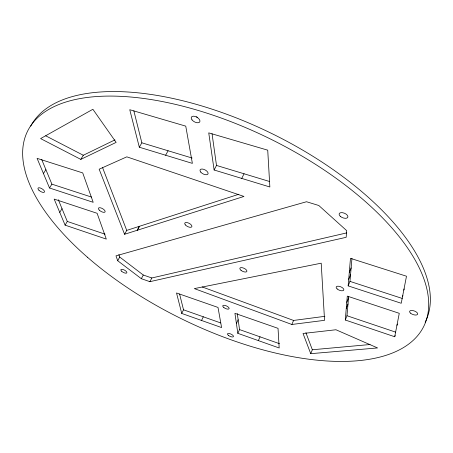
<?xml version="1.0" encoding="UTF-8"?>
<svg xmlns="http://www.w3.org/2000/svg" width="453" height="453" viewBox="0 0 453 453"><rect width="100%" height="100%" fill="white"/><g stroke="black" fill="none" stroke-linecap="round" stroke-linejoin="round"><path stroke-width="0.68" d="M345.288 320.011L347.298 296.12L399.274 313.323L394.716 336.749L345.288 320.011L346.987 315.735L348.651 296.539M348.159 285.877L350.475 258.346L406.494 276.217L401.233 303.272L348.159 285.877L349.971 281.387L351.964 258.425M394.716 336.749L395.175 335.497M396.941 325.328L397.406 324.054M402.496 296.777L402.921 295.611M403.793 290.107L404.223 288.929M346.268 308.357L348.006 304.003M346.777 302.315L348.533 297.921M348.719 279.263L350.548 274.728M349.286 272.474L351.143 267.899M310.735 353.68L303.029 333.482L335.95 329.756L377.57 347.944L310.735 353.68L312.338 349.761L305.934 332.74M291.862 324.473L324.563 320.328L321.205 263.187L194.337 288.601L291.862 324.473L293.578 320.447L324.88 316.319M258.369 340.605L260.033 336.828M237.831 333.329L234.931 313.329L278.034 328.346L279.173 347.978L237.831 333.329L239.535 329.586L237.287 313.578M236.409 323.538L238.153 319.744M201.54 320.464L203.301 316.794M181.738 313.442L176.517 292.972L218.012 307.434L221.596 327.57L181.738 313.442L183.527 309.812L179.592 294.037M241.743 178.414L244.054 173.776M214.127 170.005L208.737 132.876L267.729 150.169L269.858 186.981L214.127 170.005L216.494 165.43L212.049 133.748M149.892 281.675L346.166 237.315L346.658 230.622L318.799 205.498L306.511 201.738L115.991 255.843L117.701 260.741L141.336 278.697L149.892 281.675L151.817 277.978L346.766 232.882M141.336 278.697L143.278 275.016L119.722 257.044L118.879 254.586M137.236 230.26L243.963 196.449L126.806 156.84L99.156 169.207L124.581 234.28L137.236 230.26L139.394 226.307L238.816 194.269M137.321 230.232L139.479 226.279M117.701 260.741L119.722 257.044M124.581 234.28L126.727 230.401L139.394 226.307M165.622 155.226L168.091 150.764M139.326 147.219L129.756 109.717L185.753 126.138L192.378 163.38L139.326 147.219L141.851 142.814L133.85 110.843M65.107 225.147L54.179 199.094L97.112 213.301L106.302 239.093L65.107 225.147L67.299 221.449L58.329 199.75M59.768 212.406L62.01 208.663M80.798 159.377L116.144 142.389L92.888 109.281L40.6 138.59L80.798 159.377L83.301 155.26L114.915 139.898M49.519 187.995L37.084 158.357L82.718 172.916L93.193 202.31L49.519 187.995L51.885 184.15L41.693 159.479M43.448 173.527L45.883 169.632M312.338 349.761L370.005 344.529M141.851 142.814L192.129 158.046M216.494 165.43L269.433 181.46M51.885 184.15L91.461 197.061M349.971 281.387L402.258 298.442M67.299 221.449L105.107 234.195M346.987 315.735L395.65 332.14M143.278 275.016L151.817 277.978M183.527 309.812L220.741 322.955M239.535 329.586L279.507 343.702M202.191 286.947L293.578 320.447M45.719 135.815L83.301 155.26M102.616 167.712L126.727 230.401M30.747 126.11A220.243 101.042 26.2 0 1 270.837 133.074A220.243 101.042 26.2 0 1 426.584 319.116M426.318 319.744A220.243 101.042 26.2 0 1 425.163 322.196M197.519 117.372A4.813 2.644 29.5 0 1 196.426 116.766M99.258 210.101A3.788 1.591 29.6 0 0 104.994 212.004A3.788 1.591 29.6 0 0 101.076 207.972A3.788 1.591 29.6 0 0 99.258 210.101M223.856 307.542A3.482 1.376 25.3 0 0 229.088 308.697A3.482 1.376 25.3 0 0 224.875 305.384A3.482 1.376 25.3 0 0 223.856 307.542M200.758 172.106A4.445 2.242 27.9 0 0 207.768 174.269A4.445 2.242 27.9 0 0 203.663 169.309A4.445 2.242 27.9 0 0 200.758 172.106M410.486 313.136A4.253 1.908 19.7 0 0 417.428 314.535A4.253 1.908 19.7 0 0 413.023 310.605A4.253 1.908 19.7 0 0 410.486 313.136M340.265 216.279A4.666 2.429 22.2 0 0 347.728 217.434A4.666 2.429 22.2 0 0 342.553 212.695A4.666 2.429 22.2 0 0 340.265 216.279M228.488 335.435A3.284 1.223 25 0 0 233.437 336.607A3.284 1.223 25 0 0 229.473 333.561A3.284 1.223 25 0 0 228.488 335.435M121.54 271.16A3.381 1.285 28 0 0 126.721 272.972A3.381 1.285 28 0 0 123.29 269.592A3.381 1.285 28 0 0 121.54 271.16M241.019 270.316A3.834 1.67 25.2 0 0 246.845 271.455A3.834 1.67 25.2 0 0 242.259 267.7A3.834 1.67 25.2 0 0 241.019 270.316M337.168 288.952A4.094 1.852 22.1 0 0 343.685 290.231A4.094 1.852 22.1 0 0 339.138 286.313A4.094 1.852 22.1 0 0 337.168 288.952M185.407 224.943A3.975 1.795 27.3 0 0 191.642 226.987A3.975 1.795 27.3 0 0 187.893 222.791A3.975 1.795 27.3 0 0 185.407 224.943M87.412 257.213A220.832 100.294 26.2 0 0 423.566 326.766A220.832 100.294 26.2 0 0 166.053 102.304A220.832 100.294 26.2 0 0 87.412 257.213M38.935 190.215A3.749 1.512 31.2 0 0 44.439 192.038A3.749 1.512 31.2 0 0 40.345 188.006A3.749 1.512 31.2 0 0 38.935 190.215M192.038 119.898A4.83 2.627 29.5 0 0 199.614 122.117A4.83 2.627 29.5 0 0 195.118 116.449A4.83 2.627 29.5 0 0 192.038 119.898"/></g></svg>
